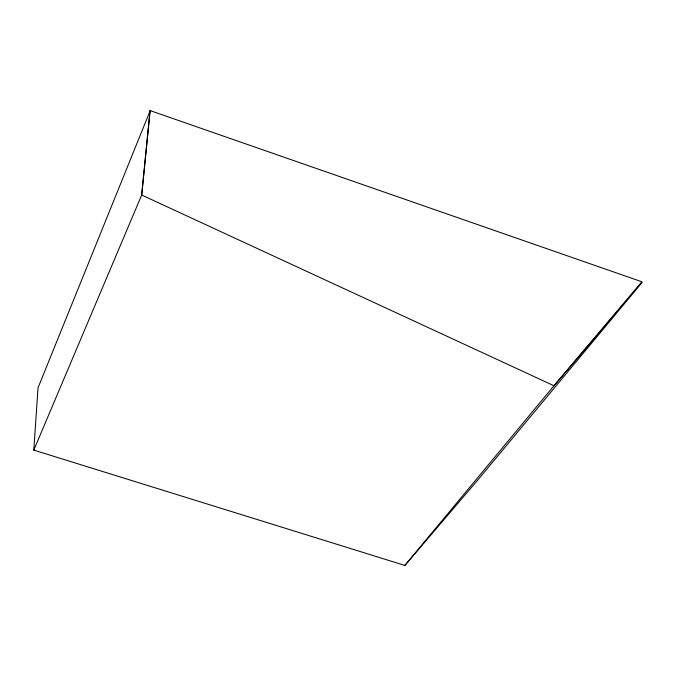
<?xml version="1.0" encoding="UTF-8"?>
<svg xmlns="http://www.w3.org/2000/svg" width="676" height="676" viewBox="0 0 676 676"><rect width="100%" height="100%" fill="white"/><g stroke="black" fill="none" stroke-linecap="round" stroke-linejoin="round"><path stroke-width="1.01" d="M33.8 450.106L38.025 387.838L150.08 110.932L141.69 195.026L33.8 450.106L404.882 565.423L478.278 479.436L642.2 282.331L553.974 385.759L404.882 565.423M150.08 110.577L141.69 195.026L553.974 385.751L641.845 281.765L150.08 110.577"/></g></svg>
